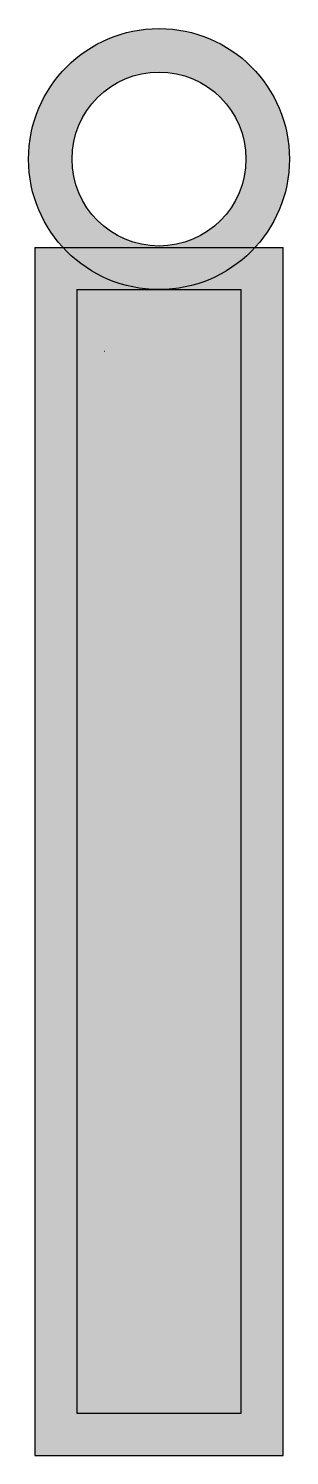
# Model space of a CAD drawing. Header units: millimetres. Extents: x -5.1 to 4.7, y -24.2 to 29.1.
import ezdxf

# ---------------------------------------------------------------- set-up
doc = ezdxf.new("R2010")
doc.units = ezdxf.units.MM
doc.layers.add('Hidrante linha', color=1, linetype='INC')
doc.layers.add('INCENDIO', color=10, linetype='Continuous')
doc.styles.add('RomanS', font='romans.shx')
doc.linetypes.add('INC', pattern='A,4,-0.149703,["+",RomanS,S=0.729,R=0,X=0,Y=-0.312444],-1.050297', length=5.2)

# ---------------------------------------------------------------- blocks, each defined once
blk = doc.blocks.new('PONTO DE ILUMINAÇÃO DE EMERGÊNCIA')
at = {"layer": 'INCENDIO'}
h = blk.add_hatch(color=1, dxfattribs=at)
h.paths.add_polyline_path([(3.096, 29.746, 1), (-3.096, 29.746, 1)])
h.paths.add_polyline_path([(-2.064, 29.746, -1), (2.064, 29.746, -1)], flags=16)
for points in [[(2.95, 27.65), (2.279, 27.65, -0.209784), (0, 26.65), (1.95, 26.65), (1.95, 0), (-1.95, 0), (-1.95, 26.65), (0, 26.65, -0.209784), (-2.279, 27.65), (-2.95, 27.65), (-2.95, -1), (2.95, -1)], [(1.95, 26.65), (-1.95, 26.65), (-1.95, 0), (1.95, 0)]]:
    blk.add_hatch(color=1, dxfattribs=at).paths.add_polyline_path(points)
at = {"layer": 'INCENDIO', "color": 1}
for p, q in [((-2.95, 27.65), (2.95, 27.65)), ((-2.95, 27.65), (-2.95, -1)), ((2.95, -1), (2.95, 27.65)), ((-1.95, 26.65), (-1.95, 0)), ((-1.95, 26.65), (1.95, 26.65)), ((1.95, 0), (1.95, 26.65)), ((-1.3, 25.187), (-1.295, 25.192)), ((-1.95, 0), (1.95, 0)), ((-2.95, -1), (2.95, -1))]:
    blk.add_line(p, q, dxfattribs=at)
for radius in [3.096, 2.064]:
    blk.add_circle((0, 29.746), radius, dxfattribs=at)
blk = doc.blocks.new('Simbolo IE (2)')
at = {"layer": 'INCENDIO', "xscale": 2, "yscale": 2, "zscale": 2, "rotation": 270}
blk.add_blockref('PONTO DE ILUMINAÇÃO DE EMERGÊNCIA', (-59.61, 4.126), dxfattribs=at)

msp = doc.modelspace()

# ---------------------------------------------------------------- block references
at = {"layer": 'Hidrante linha', "xscale": 0.7875000000000001, "yscale": 0.7875000000000001, "zscale": 0.7875000000000001, "rotation": 89.99999999999997}
msp.add_blockref('Simbolo IE (2)', (3.042, 24.338), dxfattribs=at)

doc.saveas('drawing.dxf')
